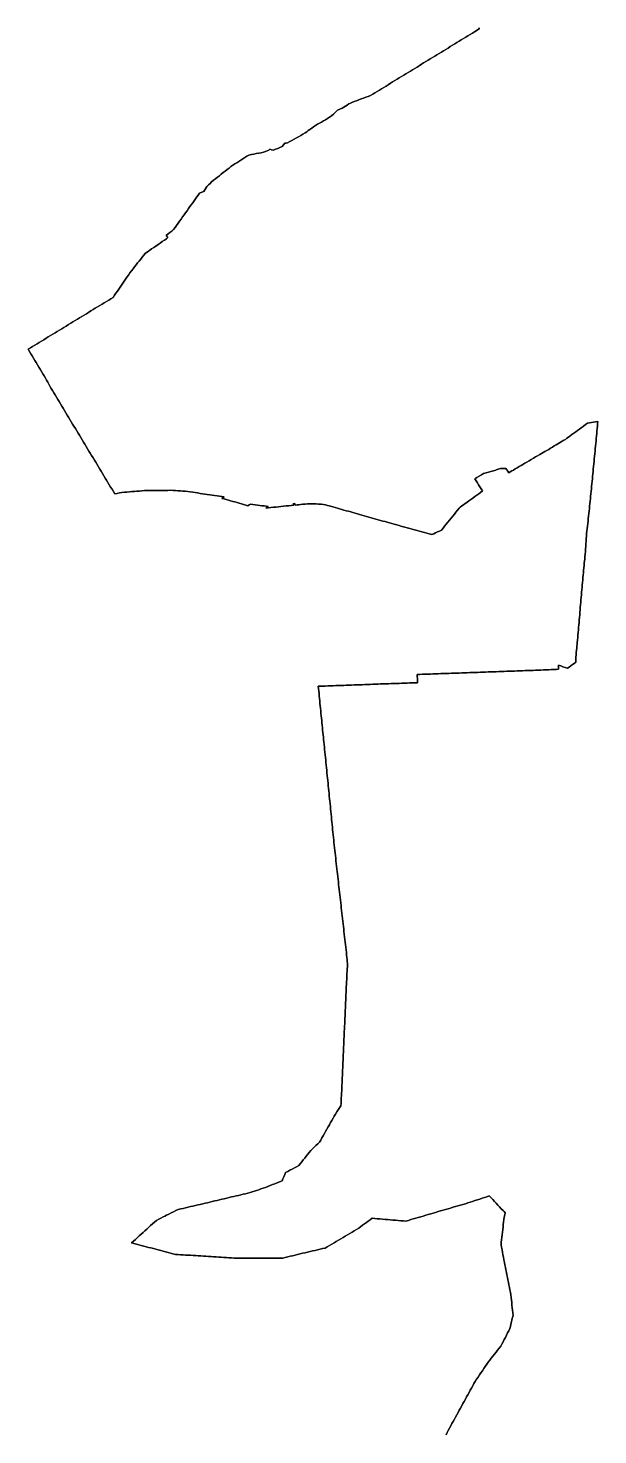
# Model space of a CAD drawing. Header units: inches. Extents: x 130170 to 284068, y 377793 to 804530.
# Drawn here: x 249408 to 251565, y 732245 to 737567 of the extents above; entities that cross this region are included whole.
import ezdxf

# ---------------------------------------------------------------- set-up
doc = ezdxf.new("R2010")
doc.units = ezdxf.units.IN
doc.header["$MEASUREMENT"] = 0
doc.layers.add('muni_il', color=7, linetype='Continuous')

msp = doc.modelspace()

# ---------------------------------------------------------------- linework, layer by layer
at = {"layer": 'muni_il'}
for points in [[(250990.6, 732245.1), (250993.8, 732254), (250998.4, 732262.4), (251003, 732270.8), (251007.7, 732279.2), (251012.3, 732287.7), (251016.9, 732296.1), (251021.6, 732304.5), (251026.2, 732312.9), (251030.8, 732321.3), (251035.4, 732329.7), (251040.1, 732338.2), (251044.7, 732346.6), (251049.3, 732355), (251054, 732363.4), (251058.6, 732371.8), (251063.2, 732380.2), (251067.8, 732388.7), (251072.5, 732397.1), (251077.1, 732405.5), (251081.7, 732413.9), (251086.4, 732422.3), (251091, 732430.7), (251095.6, 732439.1), (251100.2, 732447.6), (251105.7, 732455.7), (251111.1, 732463.8), (251116.6, 732471.9), (251122, 732480), (251127.5, 732488.1), (251132.9, 732496.2), (251138.3, 732504.3), (251143.8, 732512.4), (251149.2, 732520.5), (251155.2, 732528), (251161.2, 732535.5), (251167.2, 732543), (251173.2, 732550.6), (251179.2, 732558.1), (251185.2, 732565.6), (251191.2, 732573.1), (251197.2, 732580.6), (251201.5, 732589), (251205.8, 732597.4), (251210.1, 732605.7), (251214.4, 732614.1), (251218.7, 732622.5), (251223, 732630.9), (251227.3, 732639.2), (251231.6, 732647.6), (251233.6, 732655.9), (251235.6, 732664.1), (251237.6, 732672.4), (251239.6, 732680.6), (251241.6, 732688.9), (251243.6, 732697.2), (251242.6, 732706.8), (251241.5, 732716.5), (251240.5, 732726.2), (251239.4, 732735.9), (251238.4, 732745.5), (251237.4, 732755.2), (251236.3, 732764.9), (251235.3, 732774.6), (251233.5, 732784), (251231.7, 732793.4), (251229.8, 732802.9), (251228, 732812.4), (251226.1, 732821.9), (251224.2, 732831.4), (251222.4, 732840.9), (251220.5, 732850.4), (251218.6, 732860), (251216.7, 732869.5), (251214.9, 732879), (251213, 732888.5), (251211.1, 732898), (251209.2, 732907.5), (251207.4, 732917), (251205.5, 732926.5), (251203.6, 732936.1), (251201.8, 732945.6), (251199.9, 732955.1), (251198, 732964.6), (251199.1, 732974.1), (251200.2, 732983.6), (251201.2, 732993.1), (251202.3, 733002.6), (251203.4, 733012.1), (251204.5, 733021.6), (251205.6, 733031.1), (251206.6, 733040.6), (251207.7, 733050.2), (251208.8, 733059.7), (251210.4, 733068.4), (251212, 733077.2), (251213.6, 733085.9), (251209.7, 733089.9), (251205.7, 733094), (251199.2, 733100.9), (251192.7, 733107.8), (251186.2, 733114.7), (251179.8, 733121.5), (251173.3, 733128.4), (251166.8, 733135.3), (251160.3, 733142.2), (251153.8, 733149.1), (251144.7, 733146.2), (251135.7, 733143.2), (251126.6, 733140.3), (251117.5, 733137.4), (251108.5, 733134.5), (251099.4, 733131.6), (251090.3, 733128.6), (251081.3, 733125.7), (251072.2, 733122.8), (251063.1, 733119.9), (251053.7, 733117.1), (251044.4, 733114.4), (251035, 733111.6), (251025.6, 733108.9), (251016.2, 733106.1), (251006.8, 733103.4), (250997.5, 733100.7), (250988.1, 733097.9), (250978.7, 733095.2), (250969.3, 733092.4), (250959.9, 733089.7), (250950.6, 733086.9), (250941.2, 733084.2), (250931.8, 733081.4), (250922.4, 733078.7), (250913, 733076), (250903.6, 733073.2), (250894.3, 733070.5), (250884.9, 733067.7), (250875.5, 733065), (250866.1, 733062.2), (250856.7, 733059.5), (250847.4, 733056.7), (250838, 733054), (250828.1, 733054.8), (250818.3, 733055.6), (250808.4, 733056.4), (250798.6, 733057.2), (250788.7, 733058.1), (250778.9, 733058.9), (250769, 733059.7), (250759.2, 733060.5), (250749.3, 733061.3), (250739.5, 733062.1), (250729.6, 733062.9), (250719.8, 733063.7), (250709.9, 733064.5), (250702.7, 733059.2), (250695.5, 733054), (250688.3, 733048.7), (250681.1, 733043.4), (250673.9, 733038.1), (250666.6, 733032.8), (250659.4, 733027.6), (250650.9, 733022.5), (250642.4, 733017.5), (250634, 733012.5), (250625.5, 733007.4), (250617, 733002.4), (250608.5, 732997.4), (250600, 732992.3), (250591.5, 732987.3), (250583, 732982.3), (250574.5, 732977.2), (250566, 732972.2), (250557.5, 732967.2), (250549, 732962.1), (250540.5, 732957.1), (250532, 732952.1), (250522.6, 732949.8), (250513.2, 732947.6), (250503.7, 732945.4), (250494.3, 732943.2), (250484.8, 732941), (250475.4, 732938.8), (250466, 732936.5), (250456.5, 732934.3), (250447.1, 732932.1), (250437.7, 732929.9), (250428.2, 732927.7), (250418.8, 732925.5), (250409.3, 732923.2), (250399.9, 732921), (250390.5, 732918.8), (250381, 732916.6), (250371.6, 732914.4), (250362.1, 732914.3), (250352.7, 732914.2), (250343.2, 732914.2), (250333.7, 732914.1), (250324.3, 732914), (250314.8, 732913.9), (250305.3, 732913.9), (250296, 732913.8), (250286.7, 732913.8), (250277.4, 732913.8), (250268.1, 732913.7), (250258.8, 732913.7), (250249.5, 732913.7), (250240.2, 732913.6), (250230.9, 732913.6), (250221.6, 732913.6), (250212.4, 732913.5), (250204.3, 732913.3), (250197.3, 732913.7), (250187.6, 732914.3), (250177.9, 732914.9), (250168.3, 732915.5), (250158.6, 732916.1), (250148.9, 732916.7), (250139.3, 732917.3), (250129.6, 732917.9), (250119.9, 732918.5), (250110.3, 732919.1), (250100.6, 732919.7), (250090.9, 732920.3), (250081.3, 732920.9), (250071.6, 732921.5), (250061.9, 732922.1), (250052.3, 732922.7), (250042.6, 732923.3), (250032.9, 732923.9), (250023.3, 732924.5), (250013.6, 732925.1), (250003.9, 732925.7), (249994.3, 732926.3), (249984.6, 732926.9), (249974.9, 732927.5), (249965.3, 732928.1), (249956, 732930.5), (249946.8, 732932.9), (249937.6, 732935.4), (249928.4, 732937.8), (249919.2, 732940.2), (249910, 732942.6), (249900.8, 732945), (249891.5, 732947.5), (249882.3, 732949.9), (249873.1, 732952.3), (249863.9, 732954.7), (249854.7, 732957.1), (249845.5, 732959.6), (249836.2, 732962), (249827, 732964.4), (249817.8, 732966.8), (249808.6, 732969.3), (249799.4, 732971.7), (249806.6, 732978.2), (249813.9, 732984.8), (249821.1, 732991.3), (249828.4, 732997.8), (249835.6, 733004.4), (249842.9, 733010.9), (249850.1, 733017.5), (249857.4, 733024), (249864.6, 733030.6), (249871.8, 733037.1), (249879.1, 733043.6), (249886.3, 733050.2), (249893.6, 733056.7), (249902.3, 733061.2), (249911, 733065.7), (249919.7, 733070.3), (249926, 733073.2), (249932.3, 733076.1), (249941.2, 733080.5), (249950, 733084.9), (249958.9, 733089.3), (249967.8, 733093.7), (249976.6, 733098.1), (249985.9, 733100.2), (249995.1, 733102.3), (250004.3, 733104.5), (250013.6, 733106.6), (250022.8, 733108.7), (250032, 733110.8), (250041.3, 733113), (250050.5, 733115.1), (250059.8, 733117.2), (250068.8, 733119.4), (250077.9, 733121.5), (250087, 733123.7), (250096.1, 733125.9), (250105.2, 733128), (250114.3, 733130.2), (250123.3, 733132.4), (250132.4, 733134.5), (250141.5, 733136.7), (250150.6, 733138.8), (250159.7, 733141), (250168.8, 733143.2), (250177.8, 733145.3), (250186.6, 733147.4), (250195.4, 733149.4), (250204.1, 733151.4), (250212.9, 733153.5), (250221.7, 733155.5), (250230.5, 733157.5), (250239.2, 733159.6), (250248, 733161.6), (250256.3, 733164.4), (250264.6, 733167.2), (250272.8, 733170), (250281.1, 733172.8), (250289.4, 733175.6), (250297.7, 733178.4), (250306, 733181.2), (250315, 733184.8), (250324, 733188.4), (250333, 733192), (250342.1, 733195.6), (250351.1, 733199.2), (250360.1, 733202.8), (250369.1, 733206.4), (250372.6, 733214.3), (250376, 733222.1), (250379.5, 733230), (250382.9, 733237.8), (250391.1, 733242.2), (250399.3, 733246.6), (250407.6, 733250.9), (250415.8, 733255.3), (250424, 733259.6), (250432.2, 733264), (250437.9, 733271.1), (250443.6, 733278.2), (250449.3, 733285.3), (250455.1, 733292.5), (250460.8, 733299.6), (250466.5, 733306.7), (250472.2, 733313.8), (250477.9, 733320.9), (250484.5, 733327.2), (250491.1, 733333.5), (250497.6, 733339.8), (250504.2, 733346.1), (250510.8, 733352.4), (250515.4, 733360.7), (250520.1, 733368.9), (250524.8, 733377.1), (250529.5, 733385.4), (250534.1, 733393.6), (250538.8, 733401.8), (250543.5, 733410), (250548.2, 733418.3), (250552.8, 733426.5), (250557.5, 733434.7), (250562.2, 733443), (250566.9, 733451.2), (250572, 733459.1), (250577, 733467), (250582.1, 733474.8), (250587.2, 733482.7), (250592.3, 733490.6), (250592.7, 733500.2), (250593.1, 733509.8), (250593.6, 733519.4), (250594, 733529), (250594.4, 733538.6), (250594.9, 733548.2), (250595.3, 733557.7), (250595.7, 733567.3), (250596.2, 733576.9), (250596.6, 733586.5), (250597, 733596.1), (250597.5, 733605.7), (250597.9, 733615.3), (250598.3, 733624.9), (250598.7, 733634.5), (250599.2, 733644.1), (250599.6, 733653.7), (250600, 733663.2), (250600.5, 733673.1), (250600.9, 733683), (250601.4, 733692.9), (250601.8, 733702.7), (250602.3, 733712.6), (250602.7, 733722.5), (250603.2, 733732.4), (250603.6, 733742.2), (250604, 733752.1), (250604.5, 733762), (250604.9, 733771.8), (250605.4, 733781.7), (250605.8, 733791.6), (250606.3, 733801.5), (250606.7, 733811.3), (250607.2, 733821.2), (250607.6, 733831.1), (250608, 733841), (250608.5, 733850.8), (250608.9, 733860.7), (250609.4, 733870.6), (250609.8, 733880.4), (250610.3, 733890.3), (250610.7, 733900.2), (250611.2, 733910.1), (250611.6, 733919.9), (250612, 733929.8), (250612.5, 733939.7), (250612.9, 733949.6), (250613.4, 733959.4), (250613.8, 733969.3), (250614.3, 733979.2), (250614.7, 733989), (250615.2, 733998.9), (250616.1, 734008.3), (250617.1, 734017.7), (250617.4, 734020.5), (250616.7, 734028.2), (250615.9, 734035.9), (250615.2, 734043.6), (250614.5, 734051.3), (250613.5, 734060.7), (250612.6, 734070), (250611.4, 734079.9), (250610.3, 734089.9), (250609.2, 734099.8), (250608.1, 734109.7), (250606.9, 734119.6), (250605.8, 734129.5), (250604.7, 734139.4), (250603.6, 734149.3), (250602.5, 734159.2), (250601.3, 734169.1), (250600.2, 734179), (250599.1, 734189), (250598, 734198.9), (250596.8, 734208.8), (250595.7, 734218.7), (250594.6, 734228.6), (250593.5, 734238.5), (250592.4, 734248.4), (250591.2, 734258.3), (250590.1, 734268.2), (250589, 734278.1), (250587.9, 734288.1), (250586.7, 734298), (250585.6, 734307.9), (250584.5, 734317.8), (250583.4, 734327.7), (250582.3, 734337.6), (250581.1, 734347.5), (250580, 734357.4), (250578.9, 734367.3), (250577.8, 734377.2), (250576.6, 734387.2), (250575.5, 734397.1), (250574.4, 734407), (250573.3, 734416.9), (250572.2, 734426.8), (250571, 734436.7), (250569.9, 734446.6), (250568.8, 734456.5), (250567.7, 734466.4), (250566.7, 734476.2), (250565.7, 734486), (250564.7, 734495.7), (250563.8, 734505.5), (250562.8, 734515.3), (250561.8, 734525), (250560.8, 734534.8), (250559.8, 734544.6), (250558.9, 734554.3), (250557.9, 734564.1), (250556.9, 734573.8), (250555.9, 734583.6), (250554.9, 734593.4), (250554, 734603.1), (250553, 734612.9), (250552, 734622.7), (250551, 734632.4), (250550, 734642.2), (250549.1, 734652), (250548.1, 734661.7), (250547.1, 734671.5), (250546.1, 734681.3), (250545.2, 734691), (250544.2, 734700.8), (250543.2, 734710.5), (250542.2, 734720.3), (250541.2, 734730.1), (250540.3, 734739.8), (250539.3, 734749.6), (250538.3, 734759.4), (250537.3, 734769.1), (250536.3, 734778.9), (250535.4, 734788.7), (250534.4, 734798.4), (250533.4, 734808.2), (250532.4, 734817.9), (250531.4, 734827.7), (250530.5, 734837.5), (250529.5, 734847.2), (250528.5, 734857), (250527.5, 734866.8), (250526.6, 734875.8), (250525.7, 734884.7), (250524.8, 734893.7), (250523.8, 734902.7), (250522.9, 734911.7), (250522, 734920.7), (250521, 734929.7), (250520.1, 734938.7), (250519.2, 734947.7), (250518.3, 734956.7), (250517.3, 734966), (250516.4, 734975.3), (250515.5, 734984.7), (250514.6, 734994), (250513.7, 735003.3), (250512.8, 735012.7), (250511.9, 735022), (250511, 735031.3), (250510.1, 735040.6), (250509.1, 735050), (250508.2, 735059.3), (250507.3, 735068.6), (250506.4, 735078), (250514.5, 735078), (250522.6, 735078), (250532.6, 735078.3), (250542.6, 735078.7), (250552.6, 735079.1), (250562.6, 735079.4), (250572.5, 735079.8), (250582.5, 735080.1), (250592.5, 735080.5), (250602.5, 735080.8), (250612.5, 735081.2), (250622.5, 735081.6), (250632.5, 735081.9), (250642.5, 735082.3), (250652.5, 735082.6), (250662.4, 735083), (250672.4, 735083.3), (250682.4, 735083.7), (250692.4, 735084.1), (250702.4, 735084.4), (250712.4, 735084.8), (250722.4, 735085.1), (250732.4, 735085.5), (250742.4, 735085.9), (250752.3, 735086.2), (250762.3, 735086.6), (250772.3, 735086.9), (250782.3, 735087.3), (250792.3, 735087.6), (250802.3, 735088), (250812.3, 735088.4), (250822.3, 735088.7), (250832.3, 735089.1), (250842.2, 735089.4), (250852.2, 735089.8), (250862.2, 735090.1), (250872.2, 735090.5), (250882.2, 735090.9), (250881.8, 735098.6), (250881.5, 735106.3), (250881.1, 735114.1), (250880.8, 735121.8), (250890.7, 735122.2), (250900.7, 735122.5), (250910.6, 735122.9), (250920.6, 735123.3), (250930.6, 735123.6), (250940.5, 735124), (250950.5, 735124.3), (250960.4, 735124.7), (250970.4, 735125), (250980.4, 735125.4), (250990.3, 735125.8), (251000.3, 735126.1), (251010.3, 735126.5), (251020.2, 735126.8), (251030.2, 735127.2), (251040.1, 735127.5), (251050.1, 735127.9), (251060.1, 735128.3), (251070, 735128.6), (251080, 735129), (251090, 735129.3), (251099.9, 735129.7), (251109.9, 735130), (251119.8, 735130.4), (251129.8, 735130.8), (251139.8, 735131.1), (251149.7, 735131.5), (251159.7, 735131.8), (251169.6, 735132.2), (251179.6, 735132.5), (251189.6, 735132.9), (251199.5, 735133.3), (251209.5, 735133.6), (251219.5, 735134), (251229.4, 735134.3), (251239.4, 735134.7), (251249.3, 735135), (251259.3, 735135.4), (251269.3, 735135.8), (251279.2, 735136.1), (251289.2, 735136.5), (251299.1, 735136.8), (251309.1, 735137.2), (251319.1, 735137.5), (251329, 735137.9), (251339, 735138.3), (251349, 735138.6), (251358.9, 735139), (251368.9, 735139.3), (251378.8, 735139.7), (251388.1, 735140.2), (251397.3, 735140.6), (251406.6, 735141.1), (251415.8, 735141.6), (251415.8, 735149.4), (251415.8, 735157.2), (251424.2, 735154.3), (251432.6, 735151.4), (251441, 735148.5), (251449.4, 735145.6), (251455.7, 735150.2), (251462, 735154.8), (251468.2, 735159.2), (251474.4, 735163.7), (251480.6, 735168.1), (251481.1, 735177.5), (251481.6, 735187), (251482.3, 735195.9), (251482.9, 735204.9), (251483.7, 735213.8), (251484.5, 735222.8), (251485.2, 735229.4), (251486, 735236.1), (251486.7, 735242.8), (251487.5, 735252.3), (251488.3, 735261.8), (251489.2, 735271.4), (251490, 735280.9), (251490.8, 735290.4), (251491.6, 735299.9), (251492.5, 735309.5), (251493.3, 735319), (251494.1, 735328.5), (251494.9, 735338.1), (251495.8, 735347.6), (251496.6, 735357.1), (251497.4, 735366.7), (251498.2, 735376.2), (251499.1, 735385.7), (251499.9, 735395.3), (251500.7, 735404.8), (251501.5, 735414.3), (251502.4, 735423.8), (251503.2, 735433.4), (251504, 735442.6), (251504.9, 735451.8), (251505.7, 735461), (251506.6, 735470.2), (251507.4, 735479.5), (251508.3, 735488.7), (251509.1, 735497.9), (251509.9, 735507.1), (251510.8, 735516.3), (251511.6, 735525.5), (251512.5, 735534.8), (251513.3, 735544), (251513.7, 735550.4), (251513.8, 735550.9), (251514.8, 735559.7), (251515.9, 735568.4), (251516.9, 735577.2), (251517.6, 735586.9), (251518.2, 735596.7), (251518.9, 735606.5), (251519.5, 735616.2), (251520.2, 735626), (251520.8, 735635.8), (251521.5, 735645.5), (251522.1, 735655.3), (251523.2, 735664.7), (251524.2, 735674.1), (251525.3, 735683.6), (251526.3, 735693), (251527.3, 735702.4), (251528.4, 735711.8), (251529.4, 735721.3), (251530.4, 735730.7), (251531.5, 735740.1), (251532.5, 735749.5), (251533.5, 735759), (251534.6, 735768.4), (251535.5, 735777.7), (251536.4, 735787.1), (251537.3, 735796.5), (251538.2, 735805.8), (251539.1, 735815.2), (251540, 735824.6), (251540.9, 735833.9), (251541.8, 735843.3), (251542.7, 735852.7), (251543.7, 735862), (251544.6, 735871.4), (251545.5, 735880.8), (251546.4, 735890.1), (251547.3, 735899.5), (251548.2, 735908.8), (251549.1, 735918.5), (251550.1, 735928.1), (251551.1, 735937.7), (251552, 735947.4), (251553, 735957), (251553.9, 735966.6), (251554.9, 735976.3), (251555.8, 735985.9), (251556.8, 735995.5), (251557.7, 736005.2), (251558.7, 736014.8), (251559.6, 736024.4), (251560.5, 736033.6), (251561.3, 736042.7), (251562.2, 736051.9), (251563, 736061), (251563.8, 736070.1), (251564.7, 736079.3), (251555.4, 736077.5), (251547.9, 736076.3), (251540.4, 736075), (251532.9, 736073.7), (251525.5, 736072.5), (251517.8, 736067.1), (251510.1, 736061.7), (251508.8, 736060.1), (251501.7, 736055.1), (251494.7, 736050.2), (251487.7, 736045.2), (251480.6, 736040.2), (251473.6, 736035.2), (251469.9, 736032.4), (251466.2, 736029.6), (251460.1, 736024.9), (251453.9, 736020.2), (251447.7, 736015.4), (251441.5, 736011.1), (251433.6, 736006.6), (251425.8, 736002), (251419.4, 735998.2), (251413, 735994.5), (251406.6, 735990.7), (251399.6, 735986.4), (251392.5, 735982.2), (251385.4, 735977.9), (251378.4, 735973.6), (251371, 735969.4), (251363.6, 735965.2), (251357.3, 735961.6), (251351.1, 735957.9), (251344.8, 735954.2), (251336.7, 735949.5), (251328.6, 735944.7), (251320.5, 735939.9), (251312.4, 735935.2), (251304.3, 735930.4), (251296.2, 735925.6), (251288.1, 735920.9), (251280.9, 735916.6), (251273.7, 735912.4), (251266.5, 735908.1), (251259.3, 735903.8), (251252.1, 735899.6), (251245, 735895.3), (251239.1, 735891.9), (251233.2, 735888.6), (251227.4, 735885.2), (251223.5, 735890.7), (251219.6, 735896.2), (251215.8, 735901.7), (251209.1, 735901.4), (251202.4, 735901.1), (251195.8, 735900.8), (251187.8, 735898.3), (251179.8, 735895.7), (251178.8, 735895.4), (251169.4, 735892.7), (251160, 735890), (251150.7, 735887.3), (251141.3, 735884.6), (251131.9, 735881.9), (251123.6, 735876.9), (251115.2, 735871.9), (251106.9, 735866.9), (251098.5, 735861.9), (251103.5, 735854.2), (251108.4, 735846.6), (251113.4, 735839), (251118.3, 735831.4), (251123.3, 735823.7), (251128.2, 735816.1), (251121, 735810.9), (251113.7, 735805.6), (251106.1, 735800.2), (251098.6, 735794.7), (251091, 735789.2), (251083.4, 735783.8), (251075.8, 735778.3), (251068.2, 735772.9), (251061.9, 735768.3), (251055.5, 735763.8), (251049.1, 735759.3), (251042.8, 735754.8), (251039.9, 735751.1), (251033.8, 735743.5), (251027.6, 735735.9), (251021.5, 735728.4), (251015.4, 735720.8), (251009.2, 735713.2), (251003.1, 735705.7), (250996.9, 735698.1), (250990.8, 735690.5), (250984.7, 735682.9), (250978.5, 735675.4), (250972.4, 735667.8), (250965.1, 735664.4), (250957.8, 735661.1), (250950.6, 735657.7), (250943.3, 735654.3), (250936, 735651), (250926.7, 735653.5), (250917.4, 735656.1), (250908.1, 735658.7), (250898.8, 735661.2), (250889.5, 735663.8), (250880.2, 735666.3), (250870.9, 735668.9), (250861.6, 735671.5), (250852.3, 735674), (250842.9, 735676.6), (250833.5, 735679.3), (250824.1, 735682), (250818.3, 735683.5), (250812.5, 735685), (250803.3, 735687.7), (250794.1, 735690.3), (250784.9, 735692.9), (250776.2, 735695.3), (250767.5, 735697.7), (250758.9, 735700.1), (250750.2, 735702.5), (250741.5, 735704.9), (250732.8, 735707.3), (250724.1, 735709.8), (250715.4, 735712.3), (250706.6, 735714.8), (250697.9, 735717.3), (250689.2, 735719.8), (250680.5, 735722.3), (250671.7, 735724.8), (250663, 735727.1), (250654.3, 735729.4), (250645.9, 735731.9), (250637.5, 735734.3), (250629, 735736.7), (250620.6, 735739.2), (250612.2, 735741.6), (250603.7, 735744), (250595.3, 735746.4), (250586.9, 735748.8), (250578.5, 735751.2), (250570, 735753.6), (250561.6, 735756), (250553.2, 735758.4), (250547.3, 735760), (250541.3, 735761.5), (250534, 735763.3), (250526.6, 735765.1), (250517.1, 735765.8), (250507.7, 735766.5), (250498.2, 735767.2), (250489.7, 735767.6), (250481.8, 735767.5), (250473.9, 735767.4), (250466.1, 735767.4), (250457.3, 735766.5), (250448.4, 735765.7), (250439.6, 735764.8), (250432.8, 735764.2), (250426, 735763.5), (250419.1, 735762.9), (250417, 735768.2), (250411.6, 735766.9), (250413.3, 735762.2), (250403.7, 735761.2), (250394, 735760.3), (250384.4, 735759.3), (250374.8, 735758.4), (250365.2, 735757.4), (250355.6, 735756.5), (250345.9, 735755.5), (250336.3, 735754.6), (250326.7, 735753.6), (250317.1, 735752.7), (250307.4, 735751.7), (250312.2, 735754.8), (250317, 735757.8), (250309, 735758.6), (250301.1, 735759.3), (250293.2, 735760.1), (250285.2, 735760.8), (250276.4, 735762.1), (250267.6, 735763.4), (250258.7, 735764.7), (250249.9, 735765.9), (250244.8, 735763.2), (250239.7, 735760.5), (250231.6, 735762.9), (250223.4, 735765.2), (250215.2, 735767.6), (250207, 735769.9), (250198.8, 735772.3), (250190.7, 735774.7), (250182.4, 735776.9), (250174.2, 735779.1), (250166, 735781.3), (250157.8, 735783.5), (250149.6, 735785.8), (250141.4, 735788), (250145.9, 735790.9), (250150.5, 735793.8), (250141.3, 735795.2), (250132.1, 735796.5), (250123, 735797.9), (250113.8, 735799.2), (250104.6, 735800.5), (250095.4, 735801.9), (250086.2, 735803.2), (250077, 735804.5), (250067.9, 735805.9), (250058.7, 735807.2), (250049.5, 735808.6), (250040.3, 735809.9), (250031, 735811.2), (250021.6, 735812.6), (250012.3, 735813.9), (250003, 735815.2), (249993.7, 735815.8), (249984.4, 735816.3), (249975.1, 735816.9), (249965.8, 735817.5), (249956.5, 735818), (249947.2, 735818.6), (249937.2, 735818.5), (249927.2, 735818.5), (249917.2, 735818.4), (249907.3, 735818.4), (249897.3, 735818.3), (249887.3, 735818.3), (249877.4, 735818.2), (249867.4, 735818.1), (249857.4, 735818.1), (249848, 735817.3), (249838.5, 735816.6), (249829.1, 735815.8), (249819.6, 735815.1), (249810.2, 735814.4), (249800.7, 735813.6), (249791.3, 735812.9), (249781.8, 735812.1), (249772.3, 735811.4), (249762.9, 735810.6), (249753.9, 735808.9), (249744.9, 735807.2), (249736, 735805.4), (249730.8, 735813.9), (249725.7, 735822.5), (249720.5, 735831), (249715.4, 735839.5), (249710.2, 735848), (249705.1, 735856.5), (249700, 735865), (249694.8, 735873.5), (249689.7, 735882.1), (249684.5, 735890.6), (249679.4, 735899.1), (249674.2, 735907.6), (249669.1, 735916.1), (249664, 735924.6), (249658.8, 735933.2), (249653.7, 735941.7), (249648.5, 735950.2), (249643.4, 735958.7), (249638.2, 735967.2), (249633.1, 735975.7), (249628, 735984.2), (249622.8, 735992.8), (249617.7, 736001.3), (249612.5, 736009.8), (249607.4, 736018.3), (249602.2, 736026.8), (249597.1, 736035.3), (249592, 736043.8), (249586.8, 736052.4), (249581.7, 736060.9), (249576.5, 736069.4), (249571.4, 736077.9), (249566.2, 736086.4), (249561.1, 736094.9), (249556, 736103.4), (249550.8, 736112), (249545.7, 736120.5), (249540.5, 736129), (249535.4, 736137.5), (249530.4, 736145.9), (249525.4, 736154.2), (249520.5, 736162.6), (249515.5, 736171), (249510.5, 736179.3), (249505.5, 736187.7), (249500.5, 736196.1), (249495.6, 736204.4), (249490.6, 736212.8), (249486.3, 736220.3), (249482.1, 736227.7), (249477.8, 736235.2), (249473.6, 736242.7), (249468.6, 736251.1), (249463.5, 736259.5), (249458.5, 736268), (249453.4, 736276.4), (249448.4, 736284.8), (249443.3, 736293.3), (249438.3, 736301.7), (249433.3, 736310.1), (249428.2, 736318.6), (249423.2, 736327), (249418.1, 736335.4), (249413.1, 736343.8), (249408.1, 736352.3), (249416.5, 736357.4), (249425, 736362.6), (249433.5, 736367.8), (249442, 736372.9), (249450.4, 736378.1), (249458.9, 736383.3), (249467.4, 736388.4), (249475.9, 736393.6), (249484.3, 736398.8), (249492.8, 736404), (249501.3, 736409.1), (249509.8, 736414.3), (249518.2, 736419.5), (249526.7, 736424.6), (249535.2, 736429.8), (249543.7, 736435), (249552.1, 736440.1), (249560.6, 736445.3), (249569.1, 736450.5), (249577.6, 736455.6), (249586, 736460.8), (249594.5, 736466), (249603, 736471.1), (249611.5, 736476.3), (249619.9, 736481.5), (249628.4, 736486.6), (249636.9, 736491.8), (249645.4, 736497), (249653.8, 736502.1), (249662.3, 736507.3), (249670.8, 736512.5), (249679.3, 736517.6), (249687.7, 736522.8), (249696.2, 736528), (249704.7, 736533.1), (249713.2, 736538.3), (249721.6, 736543.5), (249730.1, 736548.6), (249735.3, 736556.3), (249740.6, 736564), (249745.8, 736571.7), (249751, 736579.3), (249756.2, 736587), (249761.4, 736594.7), (249766.7, 736602.4), (249771.9, 736610), (249777.1, 736617.7), (249782.3, 736625.4), (249787.5, 736633.1), (249793.5, 736640.9), (249799.4, 736648.7), (249805.3, 736656.5), (249811.3, 736664.3), (249817, 736671.5), (249822.7, 736678.6), (249828.3, 736685.8), (249834.1, 736693.1), (249839.8, 736700.3), (249845.6, 736707.6), (249851.3, 736714.8), (249859.4, 736720.4), (249867.5, 736726), (249875.6, 736731.6), (249883.7, 736737.1), (249891.7, 736742.7), (249899.8, 736748.3), (249907.9, 736753.9), (249916, 736759.5), (249924.1, 736765), (249932.2, 736770.6), (249937.1, 736775.4), (249930.5, 736782.8), (249937.6, 736788.3), (249944.7, 736793.8), (249951.8, 736799.3), (249958.9, 736804.8), (249964.5, 736812.8), (249970.2, 736820.8), (249975.8, 736828.7), (249981.5, 736836.7), (249987.1, 736844.7), (249992.8, 736852.6), (249998.4, 736860.6), (250004.1, 736868.6), (250009.7, 736876.5), (250015.4, 736884.5), (250020.6, 736891.8), (250025.7, 736899.1), (250030.9, 736906.4), (250036.1, 736913.7), (250041.3, 736921), (250046.4, 736928.3), (250051.6, 736935.6), (250056.8, 736942.9), (250065.2, 736946), (250073.6, 736949.2), (250077.3, 736955.3), (250080.9, 736961.4), (250084.6, 736967.6), (250090.6, 736973.7), (250096.5, 736979.7), (250102.5, 736985.8), (250109.8, 736991.6), (250117.2, 736997.4), (250124.5, 737003.1), (250131.9, 737008.9), (250139.2, 737014.7), (250146.5, 737020.5), (250153.9, 737026.3), (250161.2, 737032), (250168.6, 737037.8), (250175.9, 737043.6), (250183.5, 737048.4), (250191, 737053.3), (250198.6, 737058.1), (250206.1, 737062.9), (250213.7, 737067.8), (250221.2, 737072.6), (250228.8, 737077.4), (250236.3, 737082.3), (250243.9, 737087.1), (250253.2, 737088.8), (250262.4, 737090.5), (250271.7, 737092.3), (250281, 737094), (250290.3, 737095.7), (250299.6, 737097.4), (250306, 737100.3), (250312.4, 737103.1), (250318.9, 737106), (250322.9, 737109.2), (250329.9, 737107.3), (250336.9, 737105.4), (250344.9, 737108.8), (250353, 737112.3), (250361.1, 737115.8), (250369.1, 737119.2), (250374.4, 737125.5), (250379.7, 737131.8), (250384.8, 737132.3), (250389.9, 737132.9), (250398.3, 737137.6), (250406.7, 737142.3), (250415, 737147.1), (250423.4, 737151.8), (250431.7, 737156.5), (250440.1, 737161.2), (250448.4, 737165.9), (250456.8, 737170.7), (250462.7, 737175.2), (250468.7, 737179.6), (250474.7, 737184.1), (250481.7, 737189.1), (250488.7, 737194), (250495.7, 737199), (250503.1, 737203.2), (250510.6, 737207.4), (250518, 737211.6), (250525.9, 737216.2), (250533.8, 737220.7), (250541.6, 737225.2), (250549.1, 737230.5), (250556.6, 737235.9), (250564, 737241.3), (250569.2, 737246.3), (250574.3, 737251.3), (250579.5, 737256.3), (250588.2, 737260), (250596.9, 737263.7), (250603.2, 737267.9), (250609.6, 737272), (250616, 737276.2), (250622.3, 737280.3), (250628.1, 737283.2), (250633.8, 737286), (250642.6, 737289.2), (250651.4, 737292.5), (250660.2, 737295.8), (250669, 737299), (250677.8, 737302.3), (250686.5, 737305.6), (250695.3, 737308.9), (250704.1, 737312.1), (250712.5, 737317.3), (250720.9, 737322.4), (250729.2, 737327.5), (250737.6, 737332.7), (250746, 737337.8), (250754.4, 737342.9), (250762.8, 737348.1), (250771.2, 737353.2), (250779.5, 737358.4), (250787.9, 737363.5), (250796.3, 737368.6), (250804.7, 737373.8), (250813.1, 737378.9), (250821.4, 737384), (250829.8, 737389.2), (250838.2, 737394.3), (250846.6, 737399.4), (250855, 737404.6), (250863.3, 737409.7), (250871.7, 737414.9), (250880.1, 737420), (250888.5, 737425.1), (250896.9, 737430.3), (250905.2, 737435.4), (250913.6, 737440.5), (250922, 737445.7), (250930.4, 737450.8), (250938.8, 737455.9), (250947.2, 737461.1), (250955.5, 737466.2), (250963.9, 737471.4), (250972.3, 737476.5), (250980.7, 737481.6), (250989.1, 737486.8), (250997.4, 737491.9), (251005.8, 737497), (251014.2, 737502.2), (251022.6, 737507.3), (251031, 737512.4), (251039.3, 737517.6), (251047.7, 737522.7), (251056.1, 737527.9), (251064.5, 737533), (251072.9, 737538.1), (251081.2, 737543.3), (251089.6, 737548.4), (251098, 737553.5), (251103.8, 737557.1), (251109.6, 737560.7), (251115.4, 737564.2), (251115.3, 737565.6), (251114.9, 737568.3)], [(251114.9, 737568.3), (251115.3, 737565.6), (251115.4, 737564.2), (251109.6, 737560.7), (251103.8, 737557.1), (251098, 737553.5), (251089.6, 737548.4), (251081.2, 737543.3), (251072.9, 737538.1), (251064.5, 737533), (251056.1, 737527.9), (251047.7, 737522.7), (251039.3, 737517.6), (251031, 737512.4), (251022.6, 737507.3), (251014.2, 737502.2), (251005.8, 737497), (250997.4, 737491.9), (250989.1, 737486.8), (250980.7, 737481.6), (250972.3, 737476.5), (250963.9, 737471.4), (250955.5, 737466.2), (250947.2, 737461.1), (250938.8, 737455.9), (250930.4, 737450.8), (250922, 737445.7), (250913.6, 737440.5), (250905.2, 737435.4), (250896.9, 737430.3), (250888.5, 737425.1), (250880.1, 737420), (250871.7, 737414.9), (250863.3, 737409.7), (250855, 737404.6), (250846.6, 737399.4), (250838.2, 737394.3), (250829.8, 737389.2), (250821.4, 737384), (250813.1, 737378.9), (250804.7, 737373.8), (250796.3, 737368.6), (250787.9, 737363.5), (250779.5, 737358.4), (250771.2, 737353.2), (250762.8, 737348.1), (250754.4, 737342.9), (250746, 737337.8), (250737.6, 737332.7), (250729.2, 737327.5), (250720.9, 737322.4), (250712.5, 737317.3), (250704.1, 737312.1), (250695.3, 737308.9), (250686.5, 737305.6), (250677.8, 737302.3), (250669, 737299), (250660.2, 737295.8), (250651.4, 737292.5), (250642.6, 737289.2), (250633.8, 737286), (250628.1, 737283.2), (250622.3, 737280.3), (250616, 737276.2), (250609.6, 737272), (250603.2, 737267.9), (250596.9, 737263.7), (250588.2, 737260), (250579.5, 737256.3), (250574.3, 737251.3), (250569.2, 737246.3), (250564, 737241.3), (250556.6, 737235.9), (250549.1, 737230.5), (250541.6, 737225.2), (250533.8, 737220.7), (250525.9, 737216.2), (250518, 737211.6), (250510.6, 737207.4), (250503.1, 737203.2), (250495.7, 737199), (250488.7, 737194), (250481.7, 737189.1), (250474.7, 737184.1), (250468.7, 737179.6), (250462.7, 737175.2), (250456.8, 737170.7), (250448.4, 737165.9), (250440.1, 737161.2), (250431.7, 737156.5), (250423.4, 737151.8), (250415, 737147.1), (250406.7, 737142.3), (250398.3, 737137.6), (250389.9, 737132.9), (250384.8, 737132.3), (250379.7, 737131.8), (250374.4, 737125.5), (250369.1, 737119.2), (250361.1, 737115.8), (250353, 737112.3), (250344.9, 737108.8), (250336.9, 737105.4), (250329.9, 737107.3), (250322.9, 737109.2), (250318.9, 737106), (250312.4, 737103.1), (250306, 737100.3), (250299.6, 737097.4), (250290.3, 737095.7), (250281, 737094), (250271.7, 737092.3), (250262.4, 737090.5), (250253.2, 737088.8), (250243.9, 737087.1), (250236.3, 737082.3), (250228.8, 737077.4), (250221.2, 737072.6), (250213.7, 737067.8), (250206.1, 737062.9), (250198.6, 737058.1), (250191, 737053.3), (250183.5, 737048.4), (250175.9, 737043.6), (250168.6, 737037.8), (250161.2, 737032), (250153.9, 737026.3), (250146.5, 737020.5), (250139.2, 737014.7), (250131.9, 737008.9), (250124.5, 737003.1), (250117.2, 736997.4), (250109.8, 736991.6), (250102.5, 736985.8), (250096.5, 736979.7), (250090.6, 736973.7), (250084.6, 736967.6), (250080.9, 736961.4), (250077.3, 736955.3), (250073.6, 736949.2), (250065.2, 736946), (250056.8, 736942.9), (250051.6, 736935.6), (250046.4, 736928.3), (250041.3, 736921), (250036.1, 736913.7), (250030.9, 736906.4), (250025.7, 736899.1), (250020.6, 736891.8), (250015.4, 736884.5), (250009.7, 736876.5), (250004.1, 736868.6), (249998.4, 736860.6), (249992.8, 736852.6), (249987.1, 736844.7), (249981.5, 736836.7), (249975.8, 736828.7), (249970.2, 736820.8), (249964.5, 736812.8), (249958.9, 736804.8), (249951.8, 736799.3), (249944.7, 736793.8), (249937.6, 736788.3), (249930.5, 736782.8), (249937.1, 736775.4), (249932.2, 736770.6), (249924.1, 736765), (249916, 736759.5), (249907.9, 736753.9), (249899.8, 736748.3), (249891.7, 736742.7), (249883.7, 736737.1), (249875.6, 736731.6), (249867.5, 736726), (249859.4, 736720.4), (249851.3, 736714.8), (249845.6, 736707.6), (249839.8, 736700.3), (249834.1, 736693.1), (249828.3, 736685.8), (249822.7, 736678.6), (249817, 736671.5), (249811.3, 736664.3), (249805.3, 736656.5), (249799.4, 736648.7), (249793.5, 736640.9), (249787.5, 736633.1), (249782.3, 736625.4), (249777.1, 736617.7), (249771.9, 736610), (249766.7, 736602.4), (249761.4, 736594.7), (249756.2, 736587), (249751, 736579.3), (249745.8, 736571.7), (249740.6, 736564), (249735.3, 736556.3), (249730.1, 736548.6), (249721.6, 736543.5), (249713.2, 736538.3), (249704.7, 736533.1), (249696.2, 736528), (249687.7, 736522.8), (249679.3, 736517.6), (249670.8, 736512.5), (249662.3, 736507.3), (249653.8, 736502.1), (249645.4, 736497), (249636.9, 736491.8), (249628.4, 736486.6), (249619.9, 736481.5), (249611.5, 736476.3), (249603, 736471.1), (249594.5, 736466), (249586, 736460.8), (249577.6, 736455.6), (249569.1, 736450.5), (249560.6, 736445.3), (249552.1, 736440.1), (249543.7, 736435), (249535.2, 736429.8), (249526.7, 736424.6), (249518.2, 736419.5), (249509.8, 736414.3), (249501.3, 736409.1), (249492.8, 736404), (249484.3, 736398.8), (249475.9, 736393.6), (249467.4, 736388.4), (249458.9, 736383.3), (249450.4, 736378.1), (249442, 736372.9), (249433.5, 736367.8), (249425, 736362.6), (249416.5, 736357.4), (249408.1, 736352.3), (249413.1, 736343.8), (249418.1, 736335.4), (249423.2, 736327), (249428.2, 736318.6), (249433.3, 736310.1), (249438.3, 736301.7), (249443.3, 736293.3), (249448.4, 736284.8), (249453.4, 736276.4), (249458.5, 736268), (249463.5, 736259.5), (249468.6, 736251.1), (249473.6, 736242.7), (249477.8, 736235.2), (249482.1, 736227.7), (249486.3, 736220.3), (249490.6, 736212.8), (249495.6, 736204.4), (249500.5, 736196.1), (249505.5, 736187.7), (249510.5, 736179.3), (249515.5, 736171), (249520.5, 736162.6), (249525.4, 736154.2), (249530.4, 736145.9), (249535.4, 736137.5), (249540.5, 736129), (249545.7, 736120.5), (249550.8, 736112), (249556, 736103.4), (249561.1, 736094.9), (249566.2, 736086.4), (249571.4, 736077.9), (249576.5, 736069.4), (249581.7, 736060.9), (249586.8, 736052.4), (249592, 736043.8), (249597.1, 736035.3), (249602.2, 736026.8), (249607.4, 736018.3), (249612.5, 736009.8), (249617.7, 736001.3), (249622.8, 735992.8), (249628, 735984.2), (249633.1, 735975.7), (249638.2, 735967.2), (249643.4, 735958.7), (249648.5, 735950.2), (249653.7, 735941.7), (249658.8, 735933.2), (249664, 735924.6), (249669.1, 735916.1), (249674.2, 735907.6), (249679.4, 735899.1), (249684.5, 735890.6), (249689.7, 735882.1), (249694.8, 735873.5), (249700, 735865), (249705.1, 735856.5), (249710.2, 735848), (249715.4, 735839.5), (249720.5, 735831), (249725.7, 735822.5), (249730.8, 735813.9), (249736, 735805.4), (249744.9, 735807.2), (249753.9, 735808.9), (249762.9, 735810.6), (249772.3, 735811.4), (249781.8, 735812.1), (249791.3, 735812.9), (249800.7, 735813.6), (249810.2, 735814.4), (249819.6, 735815.1), (249829.1, 735815.8), (249838.5, 735816.6), (249848, 735817.3), (249857.4, 735818.1), (249867.4, 735818.1), (249877.4, 735818.2), (249887.3, 735818.3), (249897.3, 735818.3), (249907.3, 735818.4), (249917.2, 735818.4), (249927.2, 735818.5), (249937.2, 735818.5), (249947.2, 735818.6), (249956.5, 735818), (249965.8, 735817.5), (249975.1, 735816.9), (249984.4, 735816.3), (249993.7, 735815.8), (250003, 735815.2), (250012.3, 735813.9), (250021.6, 735812.6), (250031, 735811.2), (250040.3, 735809.9), (250049.5, 735808.6), (250058.7, 735807.2), (250067.9, 735805.9), (250077, 735804.5), (250086.2, 735803.2), (250095.4, 735801.9), (250104.6, 735800.5), (250113.8, 735799.2), (250123, 735797.9), (250132.1, 735796.5), (250141.3, 735795.2), (250150.5, 735793.8), (250145.9, 735790.9), (250141.4, 735788), (250149.6, 735785.8), (250157.8, 735783.5), (250166, 735781.3), (250174.2, 735779.1), (250182.4, 735776.9), (250190.7, 735774.7), (250198.8, 735772.3), (250207, 735769.9), (250215.2, 735767.6), (250223.4, 735765.2), (250231.6, 735762.9), (250239.7, 735760.5), (250244.8, 735763.2), (250249.9, 735765.9), (250258.7, 735764.7), (250267.6, 735763.4), (250276.4, 735762.1), (250285.2, 735760.8), (250293.2, 735760.1), (250301.1, 735759.3), (250309, 735758.6), (250317, 735757.8), (250312.2, 735754.8), (250307.4, 735751.7), (250317.1, 735752.7), (250326.7, 735753.6), (250336.3, 735754.6), (250345.9, 735755.5), (250355.6, 735756.5), (250365.2, 735757.4), (250374.8, 735758.4), (250384.4, 735759.3), (250394, 735760.3), (250403.7, 735761.2), (250413.3, 735762.2), (250411.6, 735766.9), (250417, 735768.2), (250419.1, 735762.9), (250426, 735763.5), (250432.8, 735764.2), (250439.6, 735764.8), (250448.4, 735765.7), (250457.3, 735766.5), (250466.1, 735767.4), (250473.9, 735767.4), (250481.8, 735767.5), (250489.7, 735767.6), (250498.2, 735767.2), (250507.7, 735766.5), (250517.1, 735765.8), (250526.6, 735765.1), (250534, 735763.3), (250541.3, 735761.5), (250547.3, 735760), (250553.2, 735758.4), (250561.6, 735756), (250570, 735753.6), (250578.5, 735751.2), (250586.9, 735748.8), (250595.3, 735746.4), (250603.7, 735744), (250612.2, 735741.6), (250620.6, 735739.2), (250629, 735736.7), (250637.5, 735734.3), (250645.9, 735731.9), (250654.3, 735729.4), (250663, 735727.1), (250671.7, 735724.8), (250680.5, 735722.3), (250689.2, 735719.8), (250697.9, 735717.3), (250706.6, 735714.8), (250715.4, 735712.3), (250724.1, 735709.8), (250732.8, 735707.3), (250741.5, 735704.9), (250750.2, 735702.5), (250758.9, 735700.1), (250767.5, 735697.7), (250776.2, 735695.3), (250784.9, 735692.9), (250794.1, 735690.3), (250803.3, 735687.7), (250812.5, 735685), (250818.3, 735683.5), (250824.1, 735682), (250833.5, 735679.3), (250842.9, 735676.6), (250852.3, 735674), (250861.6, 735671.5), (250870.9, 735668.9), (250880.2, 735666.3), (250889.5, 735663.8), (250898.8, 735661.2), (250908.1, 735658.7), (250917.4, 735656.1), (250926.7, 735653.5), (250936, 735651), (250943.3, 735654.3), (250950.6, 735657.7), (250957.8, 735661.1), (250965.1, 735664.4), (250972.4, 735667.8), (250978.5, 735675.4), (250984.7, 735682.9), (250990.8, 735690.5), (250996.9, 735698.1), (251003.1, 735705.7), (251009.2, 735713.2), (251015.4, 735720.8), (251021.5, 735728.4), (251027.6, 735735.9), (251033.8, 735743.5), (251039.9, 735751.1), (251042.8, 735754.8), (251049.1, 735759.3), (251055.5, 735763.8), (251061.9, 735768.3), (251068.2, 735772.9), (251075.8, 735778.3), (251083.4, 735783.8), (251091, 735789.2), (251098.6, 735794.7), (251106.1, 735800.2), (251113.7, 735805.6), (251121, 735810.9), (251128.2, 735816.1), (251123.3, 735823.7), (251118.3, 735831.4), (251113.4, 735839), (251108.4, 735846.6), (251103.5, 735854.2), (251098.5, 735861.9), (251106.9, 735866.9), (251115.2, 735871.9), (251123.6, 735876.9), (251131.9, 735881.9), (251141.3, 735884.6), (251150.7, 735887.3), (251160, 735890), (251169.4, 735892.7), (251178.8, 735895.4), (251179.8, 735895.7), (251187.8, 735898.3), (251195.8, 735900.8), (251202.4, 735901.1), (251209.1, 735901.4), (251215.8, 735901.7), (251219.6, 735896.2), (251223.5, 735890.7), (251227.4, 735885.2), (251233.2, 735888.6), (251239.1, 735891.9), (251245, 735895.3), (251252.1, 735899.6), (251259.3, 735903.8), (251266.5, 735908.1), (251273.7, 735912.4), (251280.9, 735916.6), (251288.1, 735920.9), (251296.2, 735925.6), (251304.3, 735930.4), (251312.4, 735935.2), (251320.5, 735939.9), (251328.6, 735944.7), (251336.7, 735949.5), (251344.8, 735954.2), (251351.1, 735957.9), (251357.3, 735961.6), (251363.6, 735965.2), (251371, 735969.4), (251378.4, 735973.6), (251385.4, 735977.9), (251392.5, 735982.2), (251399.6, 735986.4), (251406.6, 735990.7), (251413, 735994.5), (251419.4, 735998.2), (251425.8, 736002), (251433.6, 736006.6), (251441.5, 736011.1), (251447.7, 736015.4), (251453.9, 736020.2), (251460.1, 736024.9), (251466.2, 736029.6), (251469.9, 736032.4), (251473.6, 736035.2), (251480.6, 736040.2), (251487.7, 736045.2), (251494.7, 736050.2), (251501.7, 736055.1), (251508.8, 736060.1), (251510.1, 736061.7), (251517.8, 736067.1), (251525.5, 736072.5), (251532.9, 736073.7), (251540.4, 736075), (251547.9, 736076.3), (251555.4, 736077.5), (251564.7, 736079.3), (251563.8, 736070.1), (251563, 736061), (251562.2, 736051.9), (251561.3, 736042.7), (251560.5, 736033.6), (251559.6, 736024.4), (251558.7, 736014.8), (251557.7, 736005.2), (251556.8, 735995.5), (251555.8, 735985.9), (251554.9, 735976.3), (251553.9, 735966.6), (251553, 735957), (251552, 735947.4), (251551.1, 735937.7), (251550.1, 735928.1), (251549.1, 735918.5), (251548.2, 735908.8), (251547.3, 735899.5), (251546.4, 735890.1), (251545.5, 735880.8), (251544.6, 735871.4), (251543.7, 735862), (251542.7, 735852.7), (251541.8, 735843.3), (251540.9, 735833.9), (251540, 735824.6), (251539.1, 735815.2), (251538.2, 735805.8), (251537.3, 735796.5), (251536.4, 735787.1), (251535.5, 735777.7), (251534.6, 735768.4), (251533.5, 735759), (251532.5, 735749.5), (251531.5, 735740.1), (251530.4, 735730.7), (251529.4, 735721.3), (251528.4, 735711.8), (251527.3, 735702.4), (251526.3, 735693), (251525.3, 735683.6), (251524.2, 735674.1), (251523.2, 735664.7), (251522.1, 735655.3), (251521.5, 735645.5), (251520.8, 735635.8), (251520.2, 735626), (251519.5, 735616.2), (251518.9, 735606.5), (251518.2, 735596.7), (251517.6, 735586.9), (251516.9, 735577.2), (251515.9, 735568.4), (251514.8, 735559.7), (251513.8, 735550.9), (251513.7, 735550.4), (251513.3, 735544), (251512.5, 735534.8), (251511.6, 735525.5), (251510.8, 735516.3), (251509.9, 735507.1), (251509.1, 735497.9), (251508.3, 735488.7), (251507.4, 735479.5), (251506.6, 735470.2), (251505.7, 735461), (251504.9, 735451.8), (251504, 735442.6), (251503.2, 735433.4), (251502.4, 735423.8), (251501.5, 735414.3), (251500.7, 735404.8), (251499.9, 735395.3), (251499.1, 735385.7), (251498.2, 735376.2), (251497.4, 735366.7), (251496.6, 735357.1), (251495.8, 735347.6), (251494.9, 735338.1), (251494.1, 735328.5), (251493.3, 735319), (251492.5, 735309.5), (251491.6, 735299.9), (251490.8, 735290.4), (251490, 735280.9), (251489.2, 735271.4), (251488.3, 735261.8), (251487.5, 735252.3), (251486.7, 735242.8), (251486, 735236.1), (251485.2, 735229.4), (251484.5, 735222.8), (251483.7, 735213.8), (251482.9, 735204.9), (251482.3, 735195.9), (251481.6, 735187), (251481.1, 735177.5), (251480.6, 735168.1), (251474.4, 735163.7), (251468.2, 735159.2), (251462, 735154.8), (251455.7, 735150.2), (251449.4, 735145.6), (251441, 735148.5), (251432.6, 735151.4), (251424.2, 735154.3), (251415.8, 735157.2), (251415.8, 735149.4), (251415.8, 735141.6), (251406.6, 735141.1), (251397.3, 735140.6), (251388.1, 735140.2), (251378.8, 735139.7), (251368.9, 735139.3), (251358.9, 735139), (251349, 735138.6), (251339, 735138.3), (251329, 735137.9), (251319.1, 735137.5), (251309.1, 735137.2), (251299.1, 735136.8), (251289.2, 735136.5), (251279.2, 735136.1), (251269.3, 735135.8), (251259.3, 735135.4), (251249.3, 735135), (251239.4, 735134.7), (251229.4, 735134.3), (251219.5, 735134), (251209.5, 735133.6), (251199.5, 735133.3), (251189.6, 735132.9), (251179.6, 735132.5), (251169.6, 735132.2), (251159.7, 735131.8), (251149.7, 735131.5), (251139.8, 735131.1), (251129.8, 735130.8), (251119.8, 735130.4), (251109.9, 735130), (251099.9, 735129.7), (251090, 735129.3), (251080, 735129), (251070, 735128.6), (251060.1, 735128.3), (251050.1, 735127.9), (251040.1, 735127.5), (251030.2, 735127.2), (251020.2, 735126.8), (251010.3, 735126.5), (251000.3, 735126.1), (250990.3, 735125.8), (250980.4, 735125.4), (250970.4, 735125), (250960.4, 735124.7), (250950.5, 735124.3), (250940.5, 735124), (250930.6, 735123.6), (250920.6, 735123.3), (250910.6, 735122.9), (250900.7, 735122.5), (250890.7, 735122.2), (250880.8, 735121.8), (250881.1, 735114.1), (250881.5, 735106.3), (250881.8, 735098.6), (250882.2, 735090.9), (250872.2, 735090.5), (250862.2, 735090.1), (250852.2, 735089.8), (250842.2, 735089.4), (250832.3, 735089.1), (250822.3, 735088.7), (250812.3, 735088.4), (250802.3, 735088), (250792.3, 735087.6), (250782.3, 735087.3), (250772.3, 735086.9), (250762.3, 735086.6), (250752.3, 735086.2), (250742.4, 735085.9), (250732.4, 735085.5), (250722.4, 735085.1), (250712.4, 735084.8), (250702.4, 735084.4), (250692.4, 735084.1), (250682.4, 735083.7), (250672.4, 735083.3), (250662.4, 735083), (250652.5, 735082.6), (250642.5, 735082.3), (250632.5, 735081.9), (250622.5, 735081.6), (250612.5, 735081.2), (250602.5, 735080.8), (250592.5, 735080.5), (250582.5, 735080.1), (250572.5, 735079.8), (250562.6, 735079.4), (250552.6, 735079.1), (250542.6, 735078.7), (250532.6, 735078.3), (250522.6, 735078), (250514.5, 735078), (250506.4, 735078), (250507.3, 735068.6), (250508.2, 735059.3), (250509.1, 735050), (250510.1, 735040.6), (250511, 735031.3), (250511.9, 735022), (250512.8, 735012.7), (250513.7, 735003.3), (250514.6, 734994), (250515.5, 734984.7), (250516.4, 734975.3), (250517.3, 734966), (250518.3, 734956.7), (250519.2, 734947.7), (250520.1, 734938.7), (250521, 734929.7), (250522, 734920.7), (250522.9, 734911.7), (250523.8, 734902.7), (250524.8, 734893.7), (250525.7, 734884.7), (250526.6, 734875.8), (250527.5, 734866.8), (250528.5, 734857), (250529.5, 734847.2), (250530.5, 734837.5), (250531.4, 734827.7), (250532.4, 734817.9), (250533.4, 734808.2), (250534.4, 734798.4), (250535.4, 734788.7), (250536.3, 734778.9), (250537.3, 734769.1), (250538.3, 734759.4), (250539.3, 734749.6), (250540.3, 734739.8), (250541.2, 734730.1), (250542.2, 734720.3), (250543.2, 734710.5), (250544.2, 734700.8), (250545.2, 734691), (250546.1, 734681.3), (250547.1, 734671.5), (250548.1, 734661.7), (250549.1, 734652), (250550, 734642.2), (250551, 734632.4), (250552, 734622.7), (250553, 734612.9), (250554, 734603.1), (250554.9, 734593.4), (250555.9, 734583.6), (250556.9, 734573.8), (250557.9, 734564.1), (250558.9, 734554.3), (250559.8, 734544.6), (250560.8, 734534.8), (250561.8, 734525), (250562.8, 734515.3), (250563.8, 734505.5), (250564.7, 734495.7), (250565.7, 734486), (250566.7, 734476.2), (250567.7, 734466.4), (250568.8, 734456.5), (250569.9, 734446.6), (250571, 734436.7), (250572.2, 734426.8), (250573.3, 734416.9), (250574.4, 734407), (250575.5, 734397.1), (250576.6, 734387.2), (250577.8, 734377.2), (250578.9, 734367.3), (250580, 734357.4), (250581.1, 734347.5), (250582.3, 734337.6), (250583.4, 734327.7), (250584.5, 734317.8), (250585.6, 734307.9), (250586.7, 734298), (250587.9, 734288.1), (250589, 734278.1), (250590.1, 734268.2), (250591.2, 734258.3), (250592.4, 734248.4), (250593.5, 734238.5), (250594.6, 734228.6), (250595.7, 734218.7), (250596.8, 734208.8), (250598, 734198.9), (250599.1, 734189), (250600.2, 734179), (250601.3, 734169.1), (250602.5, 734159.2), (250603.6, 734149.3), (250604.7, 734139.4), (250605.8, 734129.5), (250606.9, 734119.6), (250608.1, 734109.7), (250609.2, 734099.8), (250610.3, 734089.9), (250611.4, 734079.9), (250612.6, 734070), (250613.5, 734060.7), (250614.5, 734051.3), (250615.2, 734043.6), (250615.9, 734035.9), (250616.7, 734028.2), (250617.4, 734020.5), (250617.1, 734017.7), (250616.1, 734008.3), (250615.2, 733998.9), (250614.7, 733989), (250614.3, 733979.2), (250613.8, 733969.3), (250613.4, 733959.4), (250612.9, 733949.6), (250612.5, 733939.7), (250612, 733929.8), (250611.6, 733919.9), (250611.2, 733910.1), (250610.7, 733900.2), (250610.3, 733890.3), (250609.8, 733880.4), (250609.4, 733870.6), (250608.9, 733860.7), (250608.5, 733850.8), (250608, 733841), (250607.6, 733831.1), (250607.2, 733821.2), (250606.7, 733811.3), (250606.3, 733801.5), (250605.8, 733791.6), (250605.4, 733781.7), (250604.9, 733771.8), (250604.5, 733762), (250604, 733752.1), (250603.6, 733742.2), (250603.2, 733732.4), (250602.7, 733722.5), (250602.3, 733712.6), (250601.8, 733702.7), (250601.4, 733692.9), (250600.9, 733683), (250600.5, 733673.1), (250600, 733663.2), (250599.6, 733653.7), (250599.2, 733644.1), (250598.7, 733634.5), (250598.3, 733624.9), (250597.9, 733615.3), (250597.5, 733605.7), (250597, 733596.1), (250596.6, 733586.5), (250596.2, 733576.9), (250595.7, 733567.3), (250595.3, 733557.7), (250594.9, 733548.2), (250594.4, 733538.6), (250594, 733529), (250593.6, 733519.4), (250593.1, 733509.8), (250592.7, 733500.2), (250592.3, 733490.6), (250587.2, 733482.7), (250582.1, 733474.8), (250577, 733467), (250572, 733459.1), (250566.9, 733451.2), (250562.2, 733443), (250557.5, 733434.7), (250552.8, 733426.5), (250548.2, 733418.3), (250543.5, 733410), (250538.8, 733401.8), (250534.1, 733393.6), (250529.5, 733385.4), (250524.8, 733377.1), (250520.1, 733368.9), (250515.4, 733360.7), (250510.8, 733352.4), (250504.2, 733346.1), (250497.6, 733339.8), (250491.1, 733333.5), (250484.5, 733327.2), (250477.9, 733320.9), (250472.2, 733313.8), (250466.5, 733306.7), (250460.8, 733299.6), (250455.1, 733292.5), (250449.3, 733285.3), (250443.6, 733278.2), (250437.9, 733271.1), (250432.2, 733264), (250424, 733259.6), (250415.8, 733255.3), (250407.6, 733250.9), (250399.3, 733246.6), (250391.1, 733242.2), (250382.9, 733237.8), (250379.5, 733230), (250376, 733222.1), (250372.6, 733214.3), (250369.1, 733206.4), (250360.1, 733202.8), (250351.1, 733199.2), (250342.1, 733195.6), (250333, 733192), (250324, 733188.4), (250315, 733184.8), (250306, 733181.2), (250297.7, 733178.4), (250289.4, 733175.6), (250281.1, 733172.8), (250272.8, 733170), (250264.6, 733167.2), (250256.3, 733164.4), (250248, 733161.6), (250239.2, 733159.6), (250230.5, 733157.5), (250221.7, 733155.5), (250212.9, 733153.5), (250204.1, 733151.4), (250195.4, 733149.4), (250186.6, 733147.4), (250177.8, 733145.3), (250168.8, 733143.2), (250159.7, 733141), (250150.6, 733138.8), (250141.5, 733136.7), (250132.4, 733134.5), (250123.3, 733132.4), (250114.3, 733130.2), (250105.2, 733128), (250096.1, 733125.9), (250087, 733123.7), (250077.9, 733121.5), (250068.8, 733119.4), (250059.8, 733117.2), (250050.5, 733115.1), (250041.3, 733113), (250032, 733110.8), (250022.8, 733108.7), (250013.6, 733106.6), (250004.3, 733104.5), (249995.1, 733102.3), (249985.9, 733100.2), (249976.6, 733098.1), (249967.8, 733093.7), (249958.9, 733089.3), (249950, 733084.9), (249941.2, 733080.5), (249932.3, 733076.1), (249926, 733073.2), (249919.7, 733070.3), (249911, 733065.7), (249902.3, 733061.2), (249893.6, 733056.7), (249886.3, 733050.2), (249879.1, 733043.6), (249871.8, 733037.1), (249864.6, 733030.6), (249857.4, 733024), (249850.1, 733017.5), (249842.9, 733010.9), (249835.6, 733004.4), (249828.4, 732997.8), (249821.1, 732991.3), (249813.9, 732984.8), (249806.6, 732978.2), (249799.4, 732971.7), (249808.6, 732969.3), (249817.8, 732966.8), (249827, 732964.4), (249836.2, 732962), (249845.5, 732959.6), (249854.7, 732957.1), (249863.9, 732954.7), (249873.1, 732952.3), (249882.3, 732949.9), (249891.5, 732947.5), (249900.8, 732945), (249910, 732942.6), (249919.2, 732940.2), (249928.4, 732937.8), (249937.6, 732935.4), (249946.8, 732932.9), (249956, 732930.5), (249965.3, 732928.1), (249974.9, 732927.5), (249984.6, 732926.9), (249994.3, 732926.3), (250003.9, 732925.7), (250013.6, 732925.1), (250023.3, 732924.5), (250032.9, 732923.9), (250042.6, 732923.3), (250052.3, 732922.7), (250061.9, 732922.1), (250071.6, 732921.5), (250081.3, 732920.9), (250090.9, 732920.3), (250100.6, 732919.7), (250110.3, 732919.1), (250119.9, 732918.5), (250129.6, 732917.9), (250139.3, 732917.3), (250148.9, 732916.7), (250158.6, 732916.1), (250168.3, 732915.5), (250177.9, 732914.9), (250187.6, 732914.3), (250197.3, 732913.7), (250204.3, 732913.3), (250212.4, 732913.5), (250221.6, 732913.6), (250230.9, 732913.6), (250240.2, 732913.6), (250249.5, 732913.7), (250258.8, 732913.7), (250268.1, 732913.7), (250277.4, 732913.8), (250286.7, 732913.8), (250296, 732913.8), (250305.3, 732913.9), (250314.8, 732913.9), (250324.3, 732914), (250333.7, 732914.1), (250343.2, 732914.2), (250352.7, 732914.2), (250362.1, 732914.3), (250371.6, 732914.4), (250381, 732916.6), (250390.5, 732918.8), (250399.9, 732921), (250409.3, 732923.2), (250418.8, 732925.5), (250428.2, 732927.7), (250437.7, 732929.9), (250447.1, 732932.1), (250456.5, 732934.3), (250466, 732936.5), (250475.4, 732938.8), (250484.8, 732941), (250494.3, 732943.2), (250503.7, 732945.4), (250513.2, 732947.6), (250522.6, 732949.8), (250532, 732952.1), (250540.5, 732957.1), (250549, 732962.1), (250557.5, 732967.2), (250566, 732972.2), (250574.5, 732977.2), (250583, 732982.3), (250591.5, 732987.3), (250600, 732992.3), (250608.5, 732997.4), (250617, 733002.4), (250625.5, 733007.4), (250634, 733012.5), (250642.4, 733017.5), (250650.9, 733022.5), (250659.4, 733027.6), (250666.6, 733032.8), (250673.9, 733038.1), (250681.1, 733043.4), (250688.3, 733048.7), (250695.5, 733054), (250702.7, 733059.2), (250709.9, 733064.5), (250719.8, 733063.7), (250729.6, 733062.9), (250739.5, 733062.1), (250749.3, 733061.3), (250759.2, 733060.5), (250769, 733059.7), (250778.9, 733058.9), (250788.7, 733058.1), (250798.6, 733057.2), (250808.4, 733056.4), (250818.3, 733055.6), (250828.1, 733054.8), (250838, 733054), (250847.4, 733056.7), (250856.7, 733059.5), (250866.1, 733062.2), (250875.5, 733065), (250884.9, 733067.7), (250894.3, 733070.5), (250903.6, 733073.2), (250913, 733076), (250922.4, 733078.7), (250931.8, 733081.4), (250941.2, 733084.2), (250950.6, 733086.9), (250959.9, 733089.7), (250969.3, 733092.4), (250978.7, 733095.2), (250988.1, 733097.9), (250997.5, 733100.7), (251006.8, 733103.4), (251016.2, 733106.1), (251025.6, 733108.9), (251035, 733111.6), (251044.4, 733114.4), (251053.7, 733117.1), (251063.1, 733119.9), (251072.2, 733122.8), (251081.3, 733125.7), (251090.3, 733128.6), (251099.4, 733131.6), (251108.5, 733134.5), (251117.5, 733137.4), (251126.6, 733140.3), (251135.7, 733143.2), (251144.7, 733146.2), (251153.8, 733149.1), (251160.3, 733142.2), (251166.8, 733135.3), (251173.3, 733128.4), (251179.8, 733121.5), (251186.2, 733114.7), (251192.7, 733107.8), (251199.2, 733100.9), (251205.7, 733094), (251209.7, 733089.9), (251213.6, 733085.9), (251212, 733077.2), (251210.4, 733068.4), (251208.8, 733059.7), (251207.7, 733050.2), (251206.6, 733040.6), (251205.6, 733031.1), (251204.5, 733021.6), (251203.4, 733012.1), (251202.3, 733002.6), (251201.2, 732993.1), (251200.2, 732983.6), (251199.1, 732974.1), (251198, 732964.6), (251199.9, 732955.1), (251201.8, 732945.6), (251203.6, 732936.1), (251205.5, 732926.5), (251207.4, 732917), (251209.2, 732907.5), (251211.1, 732898), (251213, 732888.5), (251214.9, 732879), (251216.7, 732869.5), (251218.6, 732860), (251220.5, 732850.4), (251222.4, 732840.9), (251224.2, 732831.4), (251226.1, 732821.9), (251228, 732812.4), (251229.8, 732802.9), (251231.7, 732793.4), (251233.5, 732784), (251235.3, 732774.6), (251236.3, 732764.9), (251237.4, 732755.2), (251238.4, 732745.5), (251239.4, 732735.9), (251240.5, 732726.2), (251241.5, 732716.5), (251242.6, 732706.8), (251243.6, 732697.2), (251241.6, 732688.9), (251239.6, 732680.6), (251237.6, 732672.4), (251235.6, 732664.1), (251233.6, 732655.9), (251231.6, 732647.6), (251227.3, 732639.2), (251223, 732630.9), (251218.7, 732622.5), (251214.4, 732614.1), (251210.1, 732605.7), (251205.8, 732597.4), (251201.5, 732589), (251197.2, 732580.6), (251191.2, 732573.1), (251185.2, 732565.6), (251179.2, 732558.1), (251173.2, 732550.6), (251167.2, 732543), (251161.2, 732535.5), (251155.2, 732528), (251149.2, 732520.5), (251143.8, 732512.4), (251138.3, 732504.3), (251132.9, 732496.2), (251127.5, 732488.1), (251122, 732480), (251116.6, 732471.9), (251111.1, 732463.8), (251105.7, 732455.7), (251100.2, 732447.6), (251095.6, 732439.1), (251091, 732430.7), (251086.4, 732422.3), (251081.7, 732413.9), (251077.1, 732405.5), (251072.5, 732397.1), (251067.8, 732388.7), (251063.2, 732380.2), (251058.6, 732371.8), (251054, 732363.4), (251049.3, 732355), (251044.7, 732346.6), (251040.1, 732338.2), (251035.4, 732329.7), (251030.8, 732321.3), (251026.2, 732312.9), (251021.6, 732304.5), (251016.9, 732296.1), (251012.3, 732287.7), (251007.7, 732279.2), (251003, 732270.8), (250998.4, 732262.4), (250993.8, 732254), (250990.6, 732245.1)]]:
    msp.add_lwpolyline(points, dxfattribs=at)

doc.saveas('drawing.dxf')
